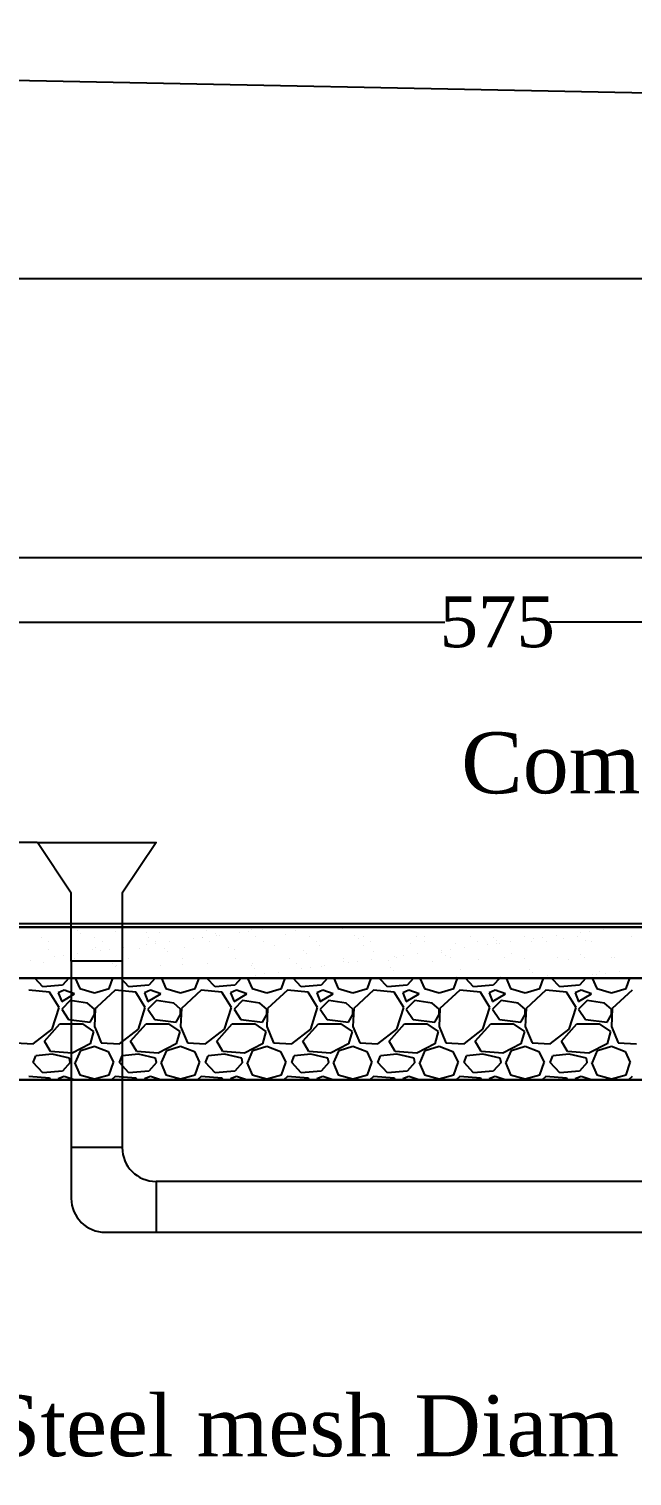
# Model space of a CAD drawing. Header units: centimetres. Extents: x 19229 to 24071, y 9487 to 14021.
# Drawn here: x 22818.7 to 22996.5, y 9663.2 to 10090.1 of the extents above; entities that cross this region are included whole.
import ezdxf

# ---------------------------------------------------------------- set-up
doc = ezdxf.new("R2010")
doc.units = ezdxf.units.CM
doc.layers.get('0').update_dxf_attribs({"linetype": 'CONTINUOUS'})
doc.layers.get('DEFPOINTS').update_dxf_attribs({"linetype": 'CONTINUOUS'})
doc.styles.add('style2', font='times.ttf', dxfattribs={"height": 15})
doc.styles.add('style3', font='times.ttf', dxfattribs={"height": 25})
doc.dimstyles.get("Standard").update_dxf_attribs({"dimtxt": 15, "dimasz": 0.18, "dimexe": 0.18, "dimexo": 0.0625, "dimgap": 0.09, "dimtad": 0, "dimdec": 0, "dimzin": 0, "dimdsep": 46, "dimtxsty": 'style2', "dimcen": 0.09, "dimadec": 0, "dimazin": 0, "dimtfac": 1, "dimtdec": 0, "dimtofl": 0, "dimtmove": 0, "dimatfit": 3, "dimfxl": 1, "dimtolj": 1, "dimtzin": 0, "dimarcsym": 0})
pattern_1 = [(37.5, (206.59, 209.377), (-1.60003, 48.941324), [0, -38.608, 0, -43.18, 0, -41.275]), (7.5, (206.59, 209.377), (44.95233, 71.68251), [0, -20.828, 0, -34.798, 0, -13.335]), (327.5, (175.35, 209.377), (79.09924, 0.14372), [0, -12.7, 0, -45.72, 0, -59.69]), (317.5, (175.35, 209.38), (76.35565, 22.29293), [0, -6.35, 0, -29.972, 0, -34.29])]

# ---------------------------------------------------------------- blocks, each defined once
blk = doc.blocks.new('*D14')
at = {"color": 0, "lineweight": -2, "transparency": 16777216}
for p, q in [((22821.11, 9850.13), (22792.13, 9850.13)), ((22792.31, 9849.95), (22792.31, 9848.67)), ((22792.31, 9826.31), (22792.31, 9827.58)), ((22821.11, 9826.13), (22792.13, 9826.13))]:
    blk.add_line(p, q, dxfattribs=at)
at = {"color": 0, "transparency": 16777216}
for points in [[(22792.28, 9849.95), (22792.34, 9849.95), (22792.31, 9850.13)], [(22792.28, 9826.31), (22792.34, 9826.31), (22792.31, 9826.13)]]:
    blk.add_solid(points, dxfattribs=at)
at = {"layer": 'DEFPOINTS', "color": 0, "transparency": 16777216}
for p in [(22821.17, 9850.13), (22792.31, 9826.13), (22821.17, 9826.13)]:
    blk.add_point(p, dxfattribs=at)
at = {"color": 0, "transparency": 16777216, "insert": (22792.31, 9838.13), "char_height": 15, "attachment_point": 5, "rotation": 90, "style": 'style2'}
blk.add_mtext('\\A1;24', dxfattribs=at)
blk = doc.blocks.new('*D21')
at = {"color": 0, "lineweight": -2, "ltscale": 20, "transparency": 16777216}
for p, q in [((22669.45, 9915.06), (22669.45, 9914.95)), ((22669.63, 9915.13), (22941.32, 9915.13)), ((23243.89, 9915.13), (22972.2, 9915.13)), ((23244.07, 9915.19), (23244.07, 9915.31))]:
    blk.add_line(p, q, dxfattribs=at)
at = {"color": 0, "ltscale": 20, "transparency": 16777216}
for points in [[(22669.63, 9915.16), (22669.63, 9915.1), (22669.45, 9915.13)], [(23243.89, 9915.16), (23243.89, 9915.1), (23244.07, 9915.13)]]:
    blk.add_solid(points, dxfattribs=at)
at = {"layer": 'DEFPOINTS', "color": 0, "ltscale": 20, "transparency": 16777216}
for p in [(22669.45, 9915.13), (23244.07, 9915.13), (23244.07, 9915.13)]:
    blk.add_point(p, dxfattribs=at)
at = {"color": 0, "ltscale": 20, "transparency": 16777216, "insert": (22956.76, 9915.13), "char_height": 15, "attachment_point": 5, "style": 'style2'}
blk.add_mtext('\\A1;575', dxfattribs=at)
blk = doc.blocks.new('*D22')
at = {"color": 0, "lineweight": -2, "ltscale": 20, "transparency": 16777216}
for p, q in [((20884.07, 10041.3), (20884.07, 9933.95)), ((23244.07, 10041.3), (23244.07, 9933.95)), ((20884.25, 9934.13), (22094.79, 9934.13)), ((23243.89, 9934.13), (22138, 9934.13))]:
    blk.add_line(p, q, dxfattribs=at)
at = {"color": 0, "ltscale": 20, "transparency": 16777216}
for points in [[(20884.25, 9934.16), (20884.25, 9934.1), (20884.07, 9934.13)], [(23243.89, 9934.16), (23243.89, 9934.1), (23244.07, 9934.13)]]:
    blk.add_solid(points, dxfattribs=at)
at = {"layer": 'DEFPOINTS', "color": 0, "ltscale": 20, "transparency": 16777216}
for p in [(20884.07, 10041.36), (23244.07, 10041.36), (23244.07, 9934.13)]:
    blk.add_point(p, dxfattribs=at)
at = {"color": 0, "ltscale": 20, "transparency": 16777216, "insert": (22116.39, 9934.13), "char_height": 15, "attachment_point": 5, "style": 'style2'}
blk.add_mtext('\\A1;2360', dxfattribs=at)

msp = doc.modelspace()

# ---------------------------------------------------------------- hatches: boundary and pattern name
h = msp.add_hatch()
h.set_pattern_fill('AR-SAND')
h.set_pattern_definition(pattern_1)
h.paths.add_polyline_path([(23245.07, 9825.13), (22846.17, 9825.13), (22846.17, 9815.13), (22846.17, 9810.13), (23245.07, 9810.13)])
h = msp.add_hatch()
h.set_pattern_fill('AR-SAND')
h.set_pattern_definition(pattern_1)
h.paths.add_polyline_path([(23245.07, 9825.13), (22846.17, 9825.13), (22846.17, 9815.13), (22846.17, 9810.13), (23245.07, 9810.13)])

# ---------------------------------------------------------------- linework, layer by layer
at = {"color": 7, "ltscale": 20}
msp.add_line((22068.45, 10090.13), (23254.33, 10066.13), dxfattribs=at)
at = {"color": 7}
for p, q in [((20883.07, 10016.51), (23245.07, 10016.51)), ((23243.57, 9826.13), (22445.07, 9826.13)), ((23245.07, 9825.13), (22445.07, 9825.13)), ((23245.07, 9825.13), (22445.07, 9825.13)), ((22445.07, 9825.13), (23245.07, 9825.13)), ((22830.99, 9823.59), (22830.99, 9823.59)), ((22832.85, 9824.04), (22832.85, 9824.04)), ((22844.29, 9823.75), (22844.29, 9823.75)), ((22853.48, 9823.59), (22853.48, 9823.59)), ((22857.28, 9823.69), (22857.28, 9823.69)), ((22871, 9824.19), (22871, 9824.19)), ((22873.81, 9823.42), (22873.81, 9823.42)), ((22880.81, 9823.55), (22880.81, 9823.55)), ((22883.46, 9823.9), (22883.46, 9823.9)), ((22884.3, 9824.36), (22884.3, 9824.36)), ((22887.59, 9824.44), (22887.59, 9824.44)), ((22897.3, 9824.29), (22897.3, 9824.29)), ((22911.02, 9824.79), (22911.02, 9824.79)), ((22924.31, 9824.96), (22924.31, 9824.96)), ((22937.31, 9824.9), (22937.31, 9824.9)), ((22981.21, 9823.61), (22981.21, 9823.61)), ((22983.86, 9823.96), (22983.86, 9823.96)), ((22987.99, 9824.51), (22987.99, 9824.51)), ((22822.33, 9822.15), (22822.33, 9822.15)), ((22824.47, 9820.79), (22824.47, 9820.79)), ((22833.79, 9823.18), (22833.79, 9823.18)), ((22838.15, 9822.18), (22838.15, 9822.18)), ((22838.21, 9819.13), (22838.21, 9819.13)), ((22840.29, 9820.82), (22840.29, 9820.82)), ((22846.56, 9819.04), (22846.56, 9819.04)), ((22851.16, 9818.99), (22851.16, 9818.99)), ((22853.46, 9819.95), (22853.46, 9819.95)), ((22853.97, 9822.21), (22853.97, 9822.21)), ((22856.11, 9820.85), (22856.11, 9820.85)), ((22856.11, 9820.3), (22856.11, 9820.3)), ((22860.24, 9820.84), (22860.24, 9820.84)), ((22864.45, 9819.16), (22864.45, 9819.16)), ((22867.14, 9821.75), (22867.14, 9821.75)), ((22869.78, 9822.1), (22869.78, 9822.1)), ((22869.79, 9822.24), (22869.79, 9822.24)), ((22871.93, 9820.87), (22871.93, 9820.87)), ((22873.91, 9822.64), (22873.91, 9822.64)), ((22874.74, 9822.56), (22874.74, 9822.56)), ((22877.45, 9819.1), (22877.45, 9819.1)), ((22885.61, 9822.27), (22885.61, 9822.27)), ((22887.75, 9820.9), (22887.75, 9820.9)), ((22891.17, 9819.59), (22891.17, 9819.59)), ((22894.43, 9822.97), (22894.43, 9822.97)), ((22901.43, 9822.3), (22901.43, 9822.3)), ((22903.57, 9820.93), (22903.57, 9820.93)), ((22904.47, 9819.76), (22904.47, 9819.76)), ((22914.76, 9822.79), (22914.76, 9822.79)), ((22915.7, 9821.93), (22915.7, 9821.93)), ((22917.25, 9822.33), (22917.25, 9822.33)), ((22917.46, 9819.7), (22917.46, 9819.7)), ((22919.39, 9820.96), (22919.39, 9820.96)), ((22931.18, 9820.2), (22931.18, 9820.2)), ((22933.07, 9822.35), (22933.07, 9822.35)), ((22935.21, 9820.99), (22935.21, 9820.99)), ((22935.39, 9822.34), (22935.39, 9822.34)), ((22944.48, 9820.36), (22944.48, 9820.36)), ((22946.97, 9819.1), (22946.97, 9819.1)), ((22948.89, 9822.38), (22948.89, 9822.38)), ((22951.03, 9821.02), (22951.03, 9821.02)), ((22953.87, 9820.01), (22953.87, 9820.01)), ((22955.71, 9822.17), (22955.71, 9822.17)), ((22956.51, 9820.36), (22956.51, 9820.36)), ((22956.65, 9821.31), (22956.65, 9821.31)), ((22957.48, 9820.3), (22957.48, 9820.3)), ((22960.64, 9820.91), (22960.64, 9820.91)), ((22964.71, 9822.41), (22964.71, 9822.41)), ((22966.85, 9821.05), (22966.85, 9821.05)), ((22967.54, 9821.81), (22967.54, 9821.81)), ((22970.18, 9822.16), (22970.18, 9822.16)), ((22971.2, 9820.8), (22971.2, 9820.8)), ((22974.31, 9822.71), (22974.31, 9822.71)), ((22976.34, 9821.72), (22976.34, 9821.72)), ((22980.53, 9822.44), (22980.53, 9822.44)), ((22982.67, 9821.08), (22982.67, 9821.08)), ((22984.49, 9820.97), (22984.49, 9820.97)), ((22996.35, 9822.47), (22996.35, 9822.47)), ((22819.21, 9815.44), (22819.21, 9815.44)), ((22824.44, 9818.56), (22824.44, 9818.56)), ((22826.11, 9816.35), (22826.11, 9816.35)), ((22828.76, 9816.7), (22828.76, 9816.7)), ((22831.17, 9815.13), (22831.17, 9745.13)), ((22832.18, 9815.88), (22832.18, 9815.88)), ((22832.89, 9817.24), (22832.89, 9817.24)), ((22837.44, 9818.5), (22837.44, 9818.5)), ((22839.79, 9818.15), (22839.79, 9818.15)), ((22842.43, 9818.5), (22842.43, 9818.5)), ((22846.17, 9815.13), (22846.17, 9760.13)), ((22848, 9815.9), (22848, 9815.9)), ((22858.53, 9818.96), (22858.53, 9818.96)), ((22859.47, 9818.1), (22859.47, 9818.1)), ((22863.82, 9815.93), (22863.82, 9815.93)), ((22879.16, 9818.51), (22879.16, 9818.51)), ((22879.64, 9815.96), (22879.64, 9815.96)), ((22895.46, 9815.99), (22895.46, 9815.99)), ((22899.49, 9818.33), (22899.49, 9818.33)), ((22900.42, 9817.48), (22900.42, 9817.48)), ((22911.28, 9816.02), (22911.28, 9816.02)), ((22911.34, 9815), (22911.34, 9815)), ((22915.49, 9814.96), (22915.49, 9814.96)), ((22919.62, 9815.5), (22919.62, 9815.5)), ((22920.12, 9817.88), (22920.12, 9817.88)), ((22924.63, 9815.17), (22924.63, 9815.17)), ((22926.52, 9816.41), (22926.52, 9816.41)), ((22927.1, 9816.05), (22927.1, 9816.05)), ((22929.16, 9816.76), (22929.16, 9816.76)), ((22933.29, 9817.3), (22933.29, 9817.3)), ((22937.63, 9815.11), (22937.63, 9815.11)), ((22940.19, 9818.21), (22940.19, 9818.21)), ((22940.44, 9817.71), (22940.44, 9817.71)), ((22941.38, 9816.85), (22941.38, 9816.85)), ((22942.84, 9818.56), (22942.84, 9818.56)), ((22942.92, 9816.08), (22942.92, 9816.08)), ((22951.35, 9815.6), (22951.35, 9815.6)), ((22958.74, 9816.11), (22958.74, 9816.11)), ((22961.07, 9817.26), (22961.07, 9817.26)), ((22964.65, 9815.77), (22964.65, 9815.77)), ((22974.56, 9816.13), (22974.56, 9816.13)), ((22977.64, 9815.71), (22977.64, 9815.71)), ((22981.4, 9817.09), (22981.4, 9817.09)), ((22982.33, 9816.23), (22982.33, 9816.23)), ((22990.38, 9816.16), (22990.38, 9816.16)), ((22991.36, 9816.2), (22991.36, 9816.2)), ((22822.94, 9814.67), (22822.94, 9814.67)), ((22831.31, 9813.8), (22831.31, 9813.8)), ((22843.26, 9814.5), (22843.26, 9814.5)), ((22844.2, 9813.64), (22844.2, 9813.64)), ((22844.61, 9813.97), (22844.61, 9813.97)), ((22857.6, 9813.9), (22857.6, 9813.9)), ((22863.89, 9814.05), (22863.89, 9814.05)), ((22871.32, 9814.4), (22871.32, 9814.4)), ((22884.22, 9813.87), (22884.22, 9813.87)), ((22884.62, 9814.57), (22884.62, 9814.57)), ((22885.15, 9813.02), (22885.15, 9813.02)), ((22885.5, 9811.01), (22885.5, 9811.01)), ((22888.14, 9811.36), (22888.14, 9811.36)), ((22892.27, 9811.9), (22892.27, 9811.9)), ((22897.62, 9814.51), (22897.62, 9814.51)), ((22899.17, 9812.81), (22899.17, 9812.81)), ((22901.81, 9813.16), (22901.81, 9813.16)), ((22904.84, 9813.43), (22904.84, 9813.43)), ((22905.94, 9813.7), (22905.94, 9813.7)), ((22912.84, 9814.61), (22912.84, 9814.61)), ((22925.17, 9813.25), (22925.17, 9813.25)), ((22926.11, 9812.39), (22926.11, 9812.39)), ((22944.8, 9810.58), (22944.8, 9810.58)), ((22945.8, 9812.8), (22945.8, 9812.8)), ((22957.8, 9810.51), (22957.8, 9810.51)), ((22966.13, 9812.63), (22966.13, 9812.63)), ((22967.06, 9811.77), (22967.06, 9811.77)), ((22971.52, 9811.01), (22971.52, 9811.01)), ((22984.81, 9811.18), (22984.81, 9811.18)), ((22985.9, 9811.08), (22985.9, 9811.08)), ((22986.75, 9812.18), (22986.75, 9812.18)), ((22988.54, 9811.43), (22988.54, 9811.43)), ((22992.67, 9811.97), (22992.67, 9811.97)), ((23270.07, 9810.13), (22445.07, 9810.13)), ((23245.07, 9810.13), (22445.07, 9810.13)), ((22445.07, 9810.13), (23245.07, 9810.13)), ((22824.78, 9806), (22818.69, 9806.51)), ((22822.75, 9807.53), (22820.37, 9810.13)), ((22828.59, 9808.04), (22822.75, 9807.53)), ((22829.1, 9806.51), (22827.32, 9805.75)), ((22830.47, 9810.13), (22828.59, 9808.04)), ((22832.15, 9805.5), (22829.1, 9806.51)), ((22832.34, 9810.13), (22833.67, 9807.02)), ((22833.67, 9807.02), (22837.99, 9805.75)), ((22838.67, 9805.95), (22842.31, 9807.02)), ((22844.09, 9806.51), (22838.67, 9801.57)), ((22842.31, 9807.02), (22843.42, 9810.13)), ((22850.18, 9806), (22844.09, 9806.51)), ((22848.15, 9807.53), (22845.77, 9810.13)), ((22853.99, 9808.04), (22848.15, 9807.53)), ((22854.5, 9806.51), (22852.72, 9805.75)), ((22855.87, 9810.13), (22853.99, 9808.04)), ((22857.55, 9805.5), (22854.5, 9806.51)), ((22857.74, 9810.13), (22859.07, 9807.02)), ((22859.07, 9807.02), (22863.39, 9805.75)), ((22863.39, 9805.75), (22867.71, 9807.02)), ((22869.49, 9806.51), (22863.64, 9801.18)), ((22867.71, 9807.02), (22868.82, 9810.13)), ((22875.58, 9806), (22869.49, 9806.51)), ((22873.55, 9807.53), (22871.17, 9810.13)), ((22879.39, 9808.04), (22873.55, 9807.53)), ((22879.9, 9806.51), (22878.12, 9805.75)), ((22881.27, 9810.13), (22879.39, 9808.04)), ((22882.95, 9805.5), (22879.9, 9806.51)), ((22883.14, 9810.13), (22884.47, 9807.02)), ((22884.47, 9807.02), (22888.79, 9805.75)), ((22888.79, 9805.75), (22893.11, 9807.02)), ((22894.89, 9806.51), (22889.04, 9801.18)), ((22893.11, 9807.02), (22894.22, 9810.13)), ((22900.98, 9806), (22894.89, 9806.51)), ((22898.95, 9807.53), (22896.57, 9810.13)), ((22904.79, 9808.04), (22898.95, 9807.53)), ((22905.3, 9806.51), (22903.52, 9805.75)), ((22906.67, 9810.13), (22904.79, 9808.04)), ((22908.35, 9805.5), (22905.3, 9806.51)), ((22908.54, 9810.13), (22909.87, 9807.02)), ((22909.87, 9807.02), (22914.19, 9805.75)), ((22914.19, 9805.75), (22918.51, 9807.02)), ((22920.29, 9806.51), (22914.44, 9801.18)), ((22918.51, 9807.02), (22919.62, 9810.13)), ((22926.38, 9806), (22920.29, 9806.51)), ((22924.35, 9807.53), (22921.97, 9810.13)), ((22930.19, 9808.04), (22924.35, 9807.53)), ((22930.7, 9806.51), (22928.92, 9805.75)), ((22932.07, 9810.13), (22930.19, 9808.04)), ((22933.75, 9805.5), (22930.7, 9806.51)), ((22931.5, 9810.41), (22931.5, 9810.41)), ((22933.94, 9810.13), (22935.27, 9807.02)), ((22935.27, 9807.02), (22939.59, 9805.75)), ((22939.59, 9805.75), (22943.91, 9807.02)), ((22945.69, 9806.51), (22939.84, 9801.18)), ((22943.91, 9807.02), (22945.02, 9810.13)), ((22951.78, 9806), (22945.69, 9806.51)), ((22949.75, 9807.53), (22947.37, 9810.13)), ((22955.59, 9808.04), (22949.75, 9807.53)), ((22956.1, 9806.51), (22954.32, 9805.75)), ((22957.47, 9810.13), (22955.59, 9808.04)), ((22959.15, 9805.5), (22956.1, 9806.51)), ((22959.34, 9810.13), (22960.67, 9807.02)), ((22960.67, 9807.02), (22964.99, 9805.75)), ((22964.99, 9805.75), (22969.31, 9807.02)), ((22971.09, 9806.51), (22965.24, 9801.18)), ((22969.31, 9807.02), (22970.42, 9810.13)), ((22977.18, 9806), (22971.09, 9806.51)), ((22975.15, 9807.53), (22972.77, 9810.13)), ((22980.99, 9808.04), (22975.15, 9807.53)), ((22979, 9810.17), (22979, 9810.17)), ((22981.5, 9806.51), (22979.72, 9805.75)), ((22982.87, 9810.13), (22980.99, 9808.04)), ((22984.55, 9805.5), (22981.5, 9806.51)), ((22984.74, 9810.13), (22986.07, 9807.02)), ((22986.07, 9807.02), (22990.39, 9805.75)), ((22990.39, 9805.75), (22994.71, 9807.02)), ((22996.49, 9806.51), (22990.64, 9801.18)), ((22994.71, 9807.02), (22995.82, 9810.13)), ((22827.58, 9801.43), (22824.78, 9806)), ((22827.32, 9805.75), (22828.34, 9803.21)), ((22828.34, 9803.21), (22832.15, 9805.5)), ((22830.88, 9803.46), (22828.34, 9800.92)), ((22835.96, 9802.7), (22830.88, 9803.46)), ((22837.99, 9800.92), (22835.96, 9802.7)), ((22837.99, 9805.75), (22838.67, 9805.95)), ((22852.98, 9801.43), (22850.18, 9806)), ((22852.72, 9805.75), (22853.74, 9803.21)), ((22853.74, 9803.21), (22857.55, 9805.5)), ((22856.28, 9803.46), (22853.74, 9800.92)), ((22861.36, 9802.7), (22856.28, 9803.46)), ((22863.39, 9800.92), (22861.36, 9802.7)), ((22878.38, 9801.43), (22875.58, 9806)), ((22878.12, 9805.75), (22879.14, 9803.21)), ((22879.14, 9803.21), (22882.95, 9805.5)), ((22881.68, 9803.46), (22879.14, 9800.92)), ((22886.76, 9802.7), (22881.68, 9803.46)), ((22888.79, 9800.92), (22886.76, 9802.7)), ((22903.78, 9801.43), (22900.98, 9806)), ((22903.52, 9805.75), (22904.54, 9803.21)), ((22904.54, 9803.21), (22908.35, 9805.5)), ((22907.08, 9803.46), (22904.54, 9800.92)), ((22912.16, 9802.7), (22907.08, 9803.46)), ((22914.19, 9800.92), (22912.16, 9802.7)), ((22929.18, 9801.43), (22926.38, 9806)), ((22928.92, 9805.75), (22929.94, 9803.21)), ((22929.94, 9803.21), (22933.75, 9805.5)), ((22932.48, 9803.46), (22929.94, 9800.92)), ((22937.56, 9802.7), (22932.48, 9803.46)), ((22939.59, 9800.92), (22937.56, 9802.7)), ((22954.58, 9801.43), (22951.78, 9806)), ((22954.32, 9805.75), (22955.34, 9803.21)), ((22955.34, 9803.21), (22959.15, 9805.5)), ((22957.88, 9803.46), (22955.34, 9800.92)), ((22962.96, 9802.7), (22957.88, 9803.46)), ((22964.99, 9800.92), (22962.96, 9802.7)), ((22979.98, 9801.43), (22977.18, 9806)), ((22979.72, 9805.75), (22980.74, 9803.21)), ((22980.74, 9803.21), (22984.55, 9805.5)), ((22983.28, 9803.46), (22980.74, 9800.92)), ((22988.36, 9802.7), (22983.28, 9803.46)), ((22990.39, 9800.92), (22988.36, 9802.7)), ((22825.54, 9795.08), (22827.58, 9801.43)), ((22828.34, 9800.92), (22830.37, 9797.88)), ((22830.37, 9797.88), (22836.72, 9797.11)), ((22836.72, 9797.11), (22837.99, 9799.4)), ((22838.24, 9801.18), (22837.99, 9795.84)), ((22837.99, 9799.4), (22837.99, 9800.92)), ((22838.67, 9801.57), (22838.24, 9801.18)), ((22850.94, 9795.08), (22852.98, 9801.43)), ((22853.74, 9800.92), (22855.77, 9797.88)), ((22855.77, 9797.88), (22862.12, 9797.11)), ((22862.12, 9797.11), (22863.39, 9799.4)), ((22863.64, 9801.18), (22863.39, 9795.84)), ((22863.39, 9799.4), (22863.39, 9800.92)), ((22876.34, 9795.08), (22878.38, 9801.43)), ((22879.14, 9800.92), (22881.17, 9797.88)), ((22881.17, 9797.88), (22887.52, 9797.11)), ((22887.52, 9797.11), (22888.79, 9799.4)), ((22889.04, 9801.18), (22888.79, 9795.84)), ((22888.79, 9799.4), (22888.79, 9800.92)), ((22901.74, 9795.08), (22903.78, 9801.43)), ((22904.54, 9800.92), (22906.57, 9797.88)), ((22906.57, 9797.88), (22912.92, 9797.11)), ((22912.92, 9797.11), (22914.19, 9799.4)), ((22914.44, 9801.18), (22914.19, 9795.84)), ((22914.19, 9799.4), (22914.19, 9800.92)), ((22927.14, 9795.08), (22929.18, 9801.43)), ((22929.94, 9800.92), (22931.97, 9797.88)), ((22931.97, 9797.88), (22938.32, 9797.11)), ((22938.32, 9797.11), (22939.59, 9799.4)), ((22939.84, 9801.18), (22939.59, 9795.84)), ((22939.59, 9799.4), (22939.59, 9800.92)), ((22952.54, 9795.08), (22954.58, 9801.43)), ((22955.34, 9800.92), (22957.37, 9797.88)), ((22957.37, 9797.88), (22963.72, 9797.11)), ((22963.72, 9797.11), (22964.99, 9799.4)), ((22965.24, 9801.18), (22964.99, 9795.84)), ((22964.99, 9799.4), (22964.99, 9800.92)), ((22977.94, 9795.08), (22979.98, 9801.43)), ((22980.74, 9800.92), (22982.77, 9797.88)), ((22982.77, 9797.88), (22989.12, 9797.11)), ((22989.12, 9797.11), (22990.39, 9799.4)), ((22990.64, 9801.18), (22990.39, 9795.84)), ((22990.39, 9799.4), (22990.39, 9800.92)), ((22819.96, 9790.76), (22825.54, 9795.08)), ((22823.26, 9791.53), (22827.83, 9796.61)), ((22827.83, 9796.61), (22834.43, 9796.61)), ((22834.43, 9796.61), (22837.74, 9794.32)), ((22837.74, 9794.32), (22836.72, 9790.76)), ((22837.99, 9795.84), (22838.67, 9794.23)), ((22838.67, 9794.23), (22840.02, 9791.02)), ((22845.36, 9790.76), (22850.94, 9795.08)), ((22848.66, 9791.53), (22853.23, 9796.61)), ((22853.23, 9796.61), (22859.83, 9796.61)), ((22859.83, 9796.61), (22863.14, 9794.32)), ((22863.14, 9794.32), (22862.12, 9790.76)), ((22863.39, 9795.84), (22865.42, 9791.02)), ((22870.76, 9790.76), (22876.34, 9795.08)), ((22874.06, 9791.53), (22878.63, 9796.61)), ((22878.63, 9796.61), (22885.23, 9796.61)), ((22885.23, 9796.61), (22888.54, 9794.32)), ((22888.54, 9794.32), (22887.52, 9790.76)), ((22888.79, 9795.84), (22890.82, 9791.02)), ((22896.16, 9790.76), (22901.74, 9795.08)), ((22899.46, 9791.53), (22904.03, 9796.61)), ((22904.03, 9796.61), (22910.63, 9796.61)), ((22910.63, 9796.61), (22913.94, 9794.32)), ((22913.94, 9794.32), (22912.92, 9790.76)), ((22914.19, 9795.84), (22916.22, 9791.02)), ((22921.56, 9790.76), (22927.14, 9795.08)), ((22924.86, 9791.53), (22929.43, 9796.61)), ((22929.43, 9796.61), (22936.03, 9796.61)), ((22936.03, 9796.61), (22939.34, 9794.32)), ((22939.34, 9794.32), (22938.32, 9790.76)), ((22939.59, 9795.84), (22941.62, 9791.02)), ((22946.96, 9790.76), (22952.54, 9795.08)), ((22950.26, 9791.53), (22954.83, 9796.61)), ((22954.83, 9796.61), (22961.43, 9796.61)), ((22961.43, 9796.61), (22964.74, 9794.32)), ((22964.74, 9794.32), (22963.72, 9790.76)), ((22964.99, 9795.84), (22967.02, 9791.02)), ((22972.36, 9790.76), (22977.94, 9795.08)), ((22975.66, 9791.53), (22980.23, 9796.61)), ((22980.23, 9796.61), (22986.83, 9796.61)), ((22986.83, 9796.61), (22990.14, 9794.32)), ((22990.14, 9794.32), (22989.12, 9790.76)), ((22990.39, 9795.84), (22992.42, 9791.02)), ((22814.62, 9791.02), (22819.96, 9790.76)), ((22825.04, 9788.48), (22823.26, 9791.53)), ((22836.72, 9790.76), (22831.39, 9787.97)), ((22833.93, 9788.73), (22837.99, 9790)), ((22837.99, 9790), (22838.67, 9789.75)), ((22838.67, 9789.75), (22842.05, 9788.48)), ((22840.02, 9791.02), (22845.36, 9790.76)), ((22850.44, 9788.48), (22848.66, 9791.53)), ((22862.12, 9790.76), (22856.79, 9787.97)), ((22859.33, 9788.73), (22863.39, 9790)), ((22863.39, 9790), (22867.45, 9788.48)), ((22865.42, 9791.02), (22870.76, 9790.76)), ((22875.84, 9788.48), (22874.06, 9791.53)), ((22887.52, 9790.76), (22882.19, 9787.97)), ((22884.73, 9788.73), (22888.79, 9790)), ((22888.79, 9790), (22892.85, 9788.48)), ((22890.82, 9791.02), (22896.16, 9790.76)), ((22901.24, 9788.48), (22899.46, 9791.53)), ((22912.92, 9790.76), (22907.59, 9787.97)), ((22910.13, 9788.73), (22914.19, 9790)), ((22914.19, 9790), (22918.25, 9788.48)), ((22916.22, 9791.02), (22921.56, 9790.76)), ((22926.64, 9788.48), (22924.86, 9791.53)), ((22938.32, 9790.76), (22932.99, 9787.97)), ((22935.53, 9788.73), (22939.59, 9790)), ((22939.59, 9790), (22943.65, 9788.48)), ((22941.62, 9791.02), (22946.96, 9790.76)), ((22952.04, 9788.48), (22950.26, 9791.53)), ((22963.72, 9790.76), (22958.39, 9787.97)), ((22960.93, 9788.73), (22964.99, 9790)), ((22964.99, 9790), (22969.05, 9788.48)), ((22967.02, 9791.02), (22972.36, 9790.76)), ((22977.44, 9788.48), (22975.66, 9791.53)), ((22989.12, 9790.76), (22983.79, 9787.97)), ((22986.33, 9788.73), (22990.39, 9790)), ((22990.39, 9790), (22994.45, 9788.48)), ((22992.42, 9791.02), (22997.76, 9790.76)), ((22819.96, 9785.18), (22820.72, 9787.21)), ((22822.75, 9782.13), (22819.96, 9785.18)), ((22825.54, 9787.72), (22820.72, 9787.21)), ((22831.39, 9787.97), (22825.04, 9788.48)), ((22830.62, 9786.45), (22825.54, 9787.72)), ((22830.88, 9785.18), (22828.59, 9782.64)), ((22830.88, 9785.18), (22830.62, 9786.45)), ((22832.15, 9785.18), (22833.67, 9781.62)), ((22832.4, 9785.18), (22833.93, 9788.73)), ((22842.05, 9788.48), (22843.58, 9785.18)), ((22842.31, 9781.62), (22843.58, 9785.18)), ((22845.36, 9785.18), (22846.12, 9787.21)), ((22848.15, 9782.13), (22845.36, 9785.18)), ((22850.94, 9787.72), (22846.12, 9787.21)), ((22856.79, 9787.97), (22850.44, 9788.48)), ((22856.02, 9786.45), (22850.94, 9787.72)), ((22856.28, 9785.18), (22853.99, 9782.64)), ((22856.28, 9785.18), (22856.02, 9786.45)), ((22857.55, 9785.18), (22859.07, 9781.62)), ((22857.8, 9785.18), (22859.33, 9788.73)), ((22867.45, 9788.48), (22868.98, 9785.18)), ((22867.71, 9781.62), (22868.98, 9785.18)), ((22870.76, 9785.18), (22871.52, 9787.21)), ((22873.55, 9782.13), (22870.76, 9785.18)), ((22876.34, 9787.72), (22871.52, 9787.21)), ((22882.19, 9787.97), (22875.84, 9788.48)), ((22881.42, 9786.45), (22876.34, 9787.72)), ((22881.68, 9785.18), (22879.39, 9782.64)), ((22881.68, 9785.18), (22881.42, 9786.45)), ((22882.95, 9785.18), (22884.47, 9781.62)), ((22883.2, 9785.18), (22884.73, 9788.73)), ((22892.85, 9788.48), (22894.38, 9785.18)), ((22893.11, 9781.62), (22894.38, 9785.18)), ((22896.16, 9785.18), (22896.92, 9787.21)), ((22898.95, 9782.13), (22896.16, 9785.18)), ((22901.74, 9787.72), (22896.92, 9787.21)), ((22907.59, 9787.97), (22901.24, 9788.48)), ((22906.82, 9786.45), (22901.74, 9787.72)), ((22907.08, 9785.18), (22904.79, 9782.64)), ((22907.08, 9785.18), (22906.82, 9786.45)), ((22908.35, 9785.18), (22909.87, 9781.62)), ((22908.6, 9785.18), (22910.13, 9788.73)), ((22918.25, 9788.48), (22919.78, 9785.18)), ((22918.51, 9781.62), (22919.78, 9785.18)), ((22921.56, 9785.18), (22922.32, 9787.21)), ((22924.35, 9782.13), (22921.56, 9785.18)), ((22927.14, 9787.72), (22922.32, 9787.21)), ((22932.99, 9787.97), (22926.64, 9788.48)), ((22932.22, 9786.45), (22927.14, 9787.72)), ((22932.48, 9785.18), (22930.19, 9782.64)), ((22932.48, 9785.18), (22932.22, 9786.45)), ((22933.75, 9785.18), (22935.27, 9781.62)), ((22934, 9785.18), (22935.53, 9788.73)), ((22943.65, 9788.48), (22945.18, 9785.18)), ((22943.91, 9781.62), (22945.18, 9785.18)), ((22946.96, 9785.18), (22947.72, 9787.21)), ((22949.75, 9782.13), (22946.96, 9785.18)), ((22952.54, 9787.72), (22947.72, 9787.21)), ((22958.39, 9787.97), (22952.04, 9788.48)), ((22957.62, 9786.45), (22952.54, 9787.72)), ((22957.88, 9785.18), (22955.59, 9782.64)), ((22957.88, 9785.18), (22957.62, 9786.45)), ((22959.15, 9785.18), (22960.67, 9781.62)), ((22959.4, 9785.18), (22960.93, 9788.73)), ((22969.05, 9788.48), (22970.58, 9785.18)), ((22969.31, 9781.62), (22970.58, 9785.18)), ((22972.36, 9785.18), (22973.12, 9787.21)), ((22975.15, 9782.13), (22972.36, 9785.18)), ((22977.94, 9787.72), (22973.12, 9787.21)), ((22983.79, 9787.97), (22977.44, 9788.48)), ((22983.02, 9786.45), (22977.94, 9787.72)), ((22983.28, 9785.18), (22980.99, 9782.64)), ((22983.28, 9785.18), (22983.02, 9786.45)), ((22984.55, 9785.18), (22986.07, 9781.62)), ((22984.8, 9785.18), (22986.33, 9788.73)), ((22994.45, 9788.48), (22995.98, 9785.18)), ((22994.71, 9781.62), (22995.98, 9785.18)), ((22824.78, 9780.6), (22818.69, 9781.11)), ((22828.59, 9782.64), (22822.75, 9782.13)), ((22825.07, 9780.13), (22824.78, 9780.6)), ((22829.1, 9781.11), (22827.32, 9780.35)), ((22832.06, 9780.13), (22829.1, 9781.11)), ((22833.67, 9781.62), (22837.99, 9780.35)), ((22838.67, 9780.55), (22842.31, 9781.62)), ((22844.09, 9781.11), (22843.01, 9780.13)), ((22850.18, 9780.6), (22844.09, 9781.11)), ((22853.99, 9782.64), (22848.15, 9782.13)), ((22850.47, 9780.13), (22850.18, 9780.6)), ((22854.5, 9781.11), (22852.72, 9780.35)), ((22857.46, 9780.13), (22854.5, 9781.11)), ((22859.07, 9781.62), (22863.39, 9780.35)), ((22863.39, 9780.35), (22867.71, 9781.62)), ((22869.49, 9781.11), (22868.41, 9780.13)), ((22875.58, 9780.6), (22869.49, 9781.11)), ((22879.39, 9782.64), (22873.55, 9782.13)), ((22875.87, 9780.13), (22875.58, 9780.6)), ((22879.9, 9781.11), (22878.12, 9780.35)), ((22882.86, 9780.13), (22879.9, 9781.11)), ((22884.47, 9781.62), (22888.79, 9780.35)), ((22888.79, 9780.35), (22893.11, 9781.62)), ((22894.89, 9781.11), (22893.81, 9780.13)), ((22900.98, 9780.6), (22894.89, 9781.11)), ((22904.79, 9782.64), (22898.95, 9782.13)), ((22901.27, 9780.13), (22900.98, 9780.6)), ((22905.3, 9781.11), (22903.52, 9780.35)), ((22908.26, 9780.13), (22905.3, 9781.11)), ((22909.87, 9781.62), (22914.19, 9780.35)), ((22914.19, 9780.35), (22918.51, 9781.62)), ((22920.29, 9781.11), (22919.21, 9780.13)), ((22926.38, 9780.6), (22920.29, 9781.11)), ((22930.19, 9782.64), (22924.35, 9782.13)), ((22926.67, 9780.13), (22926.38, 9780.6)), ((22930.7, 9781.11), (22928.92, 9780.35)), ((22933.66, 9780.13), (22930.7, 9781.11)), ((22935.27, 9781.62), (22939.59, 9780.35)), ((22939.59, 9780.35), (22943.91, 9781.62)), ((22945.69, 9781.11), (22944.61, 9780.13)), ((22951.78, 9780.6), (22945.69, 9781.11)), ((22955.59, 9782.64), (22949.75, 9782.13)), ((22952.07, 9780.13), (22951.78, 9780.6)), ((22956.1, 9781.11), (22954.32, 9780.35)), ((22959.06, 9780.13), (22956.1, 9781.11)), ((22960.67, 9781.62), (22964.99, 9780.35)), ((22964.99, 9780.35), (22969.31, 9781.62)), ((22971.09, 9781.11), (22970.01, 9780.13)), ((22977.18, 9780.6), (22971.09, 9781.11)), ((22980.99, 9782.64), (22975.15, 9782.13)), ((22977.47, 9780.13), (22977.18, 9780.6)), ((22981.5, 9781.11), (22979.72, 9780.35)), ((22984.46, 9780.13), (22981.5, 9781.11)), ((22986.07, 9781.62), (22990.39, 9780.35)), ((22990.39, 9780.35), (22994.71, 9781.62)), ((22996.49, 9781.11), (22995.41, 9780.13)), ((23270.07, 9780.13), (22694.45, 9780.13)), ((22827.32, 9780.35), (22827.41, 9780.13)), ((22837.99, 9780.35), (22838.67, 9780.55)), ((22852.72, 9780.35), (22852.81, 9780.13)), ((22878.12, 9780.35), (22878.21, 9780.13)), ((22903.52, 9780.35), (22903.61, 9780.13)), ((22928.92, 9780.35), (22929.01, 9780.13)), ((22954.32, 9780.35), (22954.41, 9780.13)), ((22979.72, 9780.35), (22979.81, 9780.13)), ((22846.17, 9760.13), (22831.17, 9760.13)), ((23848.86, 9750.13), (22856.17, 9750.13)), ((22856.17, 9750.13), (22856.17, 9735.13)), ((22841.17, 9735.13), (23848.86, 9735.13))]:
    msp.add_line(p, q, dxfattribs=at)
msp.add_lwpolyline([(22831.17, 9815.13), (22831.17, 9835.13), (22821.17, 9850.13), (22856.17, 9850.13), (22846.17, 9835.13), (22846.17, 9815.13)], close=True, dxfattribs=at)
msp.add_lwpolyline([(22694.45, 9780.13), (23270.07, 9780.13), (23270.07, 9810.13), (22445.07, 9810.13)], dxfattribs=at)
for centre in [(22856.17, 9760.13), (22841.17, 9745.13)]:
    msp.add_arc(centre, 10, 180, 270, dxfattribs=at)

# ---------------------------------------------------------------- texts
at = {"color": 7, "style": 'style3'}
for s, p in [('Compacted Base course', (22946.11, 9864.64)), ('Concrete Support Min. Steel mesh Diam 10 mm', (22550.22, 9669.07))]:
    msp.add_text(s, height=18, dxfattribs=at).set_placement(p)

# ---------------------------------------------------------------- dimensions: what is measured, and where the dimension line sits
at = {"color": 7, "ltscale": 20}
dim = msp.add_linear_dim(base=(23244.07, 9934.13), p1=(20884.07, 10041.36), p2=(23244.07, 10041.36), dimstyle='Standard', dxfattribs=at)
dim.commit()
dim.dimension.update_dxf_attribs({"geometry": '*D22', "text_midpoint": (22116.39, 9934.13), "dimtype": 160})
dim = msp.add_linear_dim(base=(23244.07, 9915.13), p1=(22669.45, 9915.13), p2=(23244.07, 9915.13), dimstyle='Standard', dxfattribs=at)
dim.commit()
dim.dimension.update_dxf_attribs({"geometry": '*D21', "text_midpoint": (22956.76, 9915.13)})
at = {"color": 7}
dim = msp.add_linear_dim(base=(22792.31, 9826.13), p1=(22821.17, 9850.13), p2=(22821.17, 9826.13), angle=90, dimstyle='Standard', dxfattribs=at)
dim.commit()
dim.dimension.update_dxf_attribs({"geometry": '*D14', "text_midpoint": (22792.31, 9838.13)})

doc.saveas('drawing.dxf')
